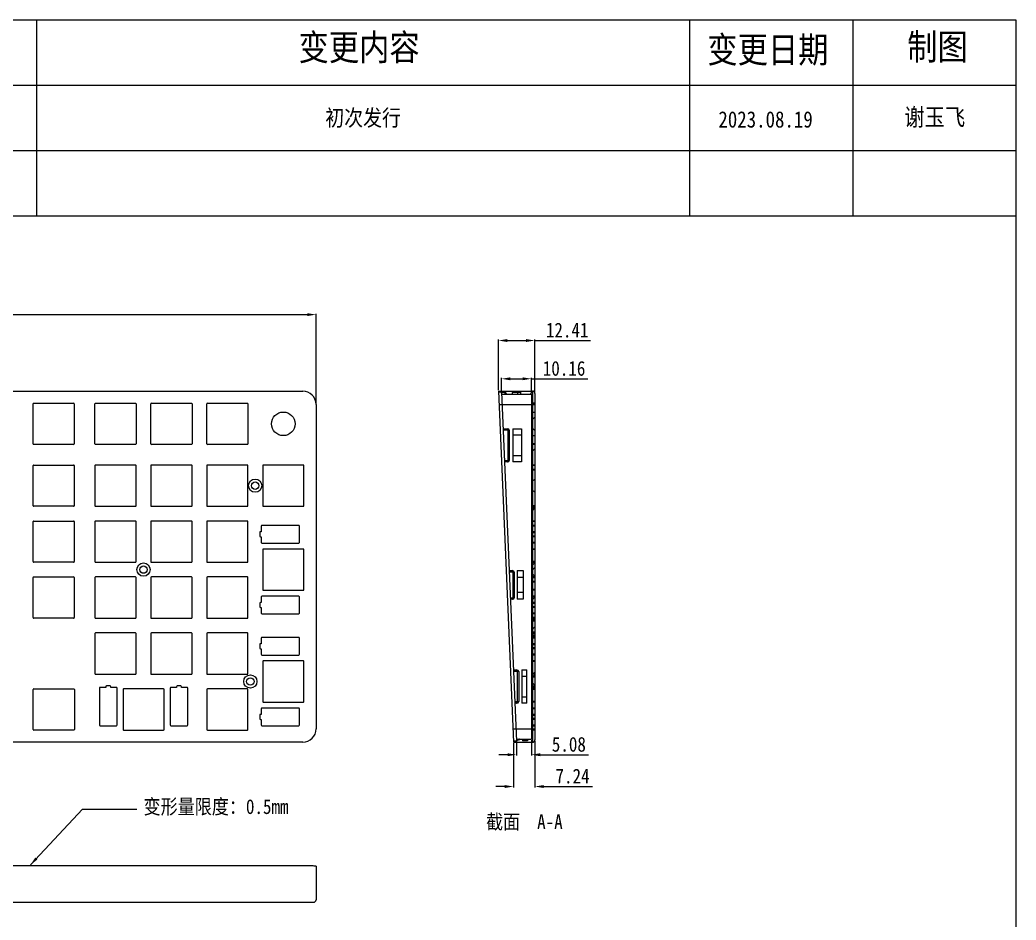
# Model space of a CAD drawing. Header units: millimetres. Extents: x 217 to 1040, y -1841 to -1207.
# Drawn here: x 701.9 to 1040.2, y -1542.7 to -1237 of the extents above; entities that cross this region are included whole.
import ezdxf

# ---------------------------------------------------------------- set-up
doc = ezdxf.new("R2010")
doc.units = ezdxf.units.MM
doc.header["$PDMODE"] = 3
doc.header["$PDSIZE"] = 8
doc.layers.get('0').update_dxf_attribs({"linetype": 'CONTINUOUS'})
doc.layers.get('Defpoints').update_dxf_attribs({"linetype": 'CONTINUOUS'})
for name, color, linetype in [('产品图形', 7, 'CONTINUOUS'), ('图框', 7, 'CONTINUOUS'), ('标注尺寸', 2, 'CONTINUOUS')]:
    doc.layers.add(name, color=color, linetype=linetype)
doc.styles.get("Standard").update_dxf_attribs({"font": '', "width": 0.85, "height": 5})
doc.styles.get('Standard').set_extended_font_data('SimSun')
doc.dimstyles.get("Standard").update_dxf_attribs({"dimtxt": 5, "dimasz": 3, "dimexe": 0.3, "dimexo": 0.3, "dimgap": 1, "dimtad": 1, "dimzin": 1, "dimdsep": 46, "dimtxsty": 'Standard', "dimcen": 0.09, "dimclrd": 3, "dimclre": 3, "dimclrt": 3, "dimadec": 0, "dimazin": 2, "dimtp": 0.01, "dimtm": 0.01, "dimtfac": 1, "dimtofl": 0, "dimtmove": 0, "dimatfit": 3, "dimfxl": 0, "dimtolj": 1, "dimarcsym": 0})

# ---------------------------------------------------------------- blocks, each defined once
blk = doc.blocks.new('*D52')
at = {"layer": 'Defpoints', "color": 0}
for p in [(802.46, -1337.09), (415.25, -1367.57), (802.46, -1367.57)]:
    blk.add_point(p, dxfattribs=at)
at = {"layer": '标注尺寸', "color": 3, "lineweight": -2}
for p, q in [((415.25, -1367.27), (415.25, -1336.79)), ((418.25, -1337.09), (799.46, -1337.09)), ((802.46, -1367.27), (802.46, -1336.79))]:
    blk.add_line(p, q, dxfattribs=at)
at = {"layer": '标注尺寸', "color": 3}
for points in [[(418.25, -1336.59), (418.25, -1337.59), (415.25, -1337.09)], [(799.46, -1336.59), (799.46, -1337.59), (802.46, -1337.09)]]:
    blk.add_solid(points, dxfattribs=at)
at = {"layer": '标注尺寸', "color": 3, "insert": (609.46, -1332.08), "char_height": 5, "attachment_point": 5}
blk.add_mtext('\\A1;387.21{\\H0.7x;\\S+0.05^ -0.1;}', dxfattribs=at)
blk = doc.blocks.new('*D53')
at = {"layer": 'Defpoints', "color": 0}
for p in [(875.6, -1358.88), (865.44, -1364.07), (875.6, -1364.07)]:
    blk.add_point(p, dxfattribs=at)
at = {"layer": '标注尺寸', "color": 3, "lineweight": -2}
for p, q in [((865.44, -1363.77), (865.44, -1358.58)), ((868.44, -1358.88), (872.6, -1358.88)), ((875.6, -1363.77), (875.6, -1358.58)), ((875.6, -1358.88), (894.8, -1358.88))]:
    blk.add_line(p, q, dxfattribs=at)
at = {"layer": '标注尺寸', "color": 3}
for points in [[(868.44, -1358.38), (868.44, -1359.38), (865.44, -1358.88)], [(872.6, -1358.38), (872.6, -1359.38), (875.6, -1358.88)]]:
    blk.add_solid(points, dxfattribs=at)
at = {"layer": '标注尺寸', "color": 3, "insert": (886.7, -1355.38), "char_height": 5, "attachment_point": 5}
blk.add_mtext('\\A1;10.16', dxfattribs=at)
blk = doc.blocks.new('*D54')
at = {"layer": 'Defpoints', "color": 0}
for p in [(864.4, -1345.89), (864.4, -1363.07), (876.8, -1363.87)]:
    blk.add_point(p, dxfattribs=at)
at = {"layer": '标注尺寸', "color": 3, "lineweight": -2}
for p, q in [((864.4, -1362.77), (864.4, -1345.59)), ((867.4, -1345.89), (873.8, -1345.89)), ((876.8, -1363.57), (876.8, -1345.59)), ((876.8, -1345.89), (895.69, -1345.89))]:
    blk.add_line(p, q, dxfattribs=at)
at = {"layer": '标注尺寸', "color": 3}
for points in [[(867.4, -1345.39), (867.4, -1346.39), (864.4, -1345.89)], [(873.8, -1345.39), (873.8, -1346.39), (876.8, -1345.89)]]:
    blk.add_solid(points, dxfattribs=at)
at = {"layer": '标注尺寸', "color": 3, "insert": (887.75, -1342.39), "char_height": 5, "attachment_point": 5}
blk.add_mtext('\\A1;12.41', dxfattribs=at)
blk = doc.blocks.new('*D55')
at = {"layer": 'Defpoints', "color": 0}
for p in [(870.52, -1481.27), (875.6, -1481.27), (875.6, -1486.52)]:
    blk.add_point(p, dxfattribs=at)
at = {"layer": '标注尺寸', "color": 3, "lineweight": -2}
for p, q in [((870.52, -1481.57), (870.52, -1486.82)), ((875.6, -1481.57), (875.6, -1486.82)), ((867.52, -1486.52), (864.52, -1486.52)), ((878.6, -1486.52), (895.05, -1486.52))]:
    blk.add_line(p, q, dxfattribs=at)
at = {"layer": '标注尺寸', "color": 3}
for points in [[(867.52, -1486.02), (867.52, -1487.02), (870.52, -1486.52)], [(878.6, -1486.02), (878.6, -1487.02), (875.6, -1486.52)]]:
    blk.add_solid(points, dxfattribs=at)
at = {"layer": '标注尺寸', "color": 3, "insert": (888.32, -1483.02), "char_height": 5, "attachment_point": 5}
blk.add_mtext('\\A1;5.08', dxfattribs=at)
blk = doc.blocks.new('*D56')
at = {"layer": 'Defpoints', "color": 0}
for p in [(876.8, -1481.47), (869.56, -1482.27), (876.8, -1497.32)]:
    blk.add_point(p, dxfattribs=at)
at = {"layer": '标注尺寸', "color": 3, "lineweight": -2}
for p, q in [((869.56, -1482.57), (869.56, -1497.62)), ((876.8, -1481.77), (876.8, -1497.62)), ((866.56, -1497.32), (863.56, -1497.32)), ((879.8, -1497.32), (896.37, -1497.32))]:
    blk.add_line(p, q, dxfattribs=at)
at = {"layer": '标注尺寸', "color": 3}
for points in [[(866.56, -1496.82), (866.56, -1497.82), (869.56, -1497.32)], [(879.8, -1496.82), (879.8, -1497.82), (876.8, -1497.32)]]:
    blk.add_solid(points, dxfattribs=at)
at = {"layer": '标注尺寸', "color": 3, "insert": (889.58, -1493.82), "char_height": 5, "attachment_point": 5}
blk.add_mtext('\\A1;7.24', dxfattribs=at)

msp = doc.modelspace()

# ---------------------------------------------------------------- hatches: boundary and pattern name
at = {"linetype": 'Continuous'}
h = msp.add_hatch(dxfattribs=at)
h.set_pattern_fill('XSEC0001', color=2, scale=7.132961, angle=45, style=0, pattern_type=0)
h.set_pattern_definition([(45, (121.258, -1875.893), (-5.043765, 5.043765), [])])
edge = h.paths.add_edge_path()
edge.add_line((876.803, -1481.473), (876.803, -1478.173))
edge.add_arc((876.003, -1481.473), 0.8, 270, 360)
edge.add_line((869.562, -1482.273), (876.003, -1482.273))
edge.add_line((869.545, -1481.873), (869.562, -1482.273))
edge.add_line((870.546, -1481.873), (869.545, -1481.873))
edge.add_line((870.52, -1481.273), (870.546, -1481.873))
edge.add_line((870.52, -1481.273), (875.603, -1481.273))
edge.add_line((875.603, -1481.273), (875.603, -1478.173))
edge.add_line((875.603, -1478.173), (876.803, -1478.173))
edge = h.paths.add_edge_path()
edge.add_line((876.803, -1464.173), (876.803, -1459.173))
edge.add_line((875.603, -1464.173), (876.803, -1464.173))
edge.add_line((875.603, -1464.173), (875.603, -1459.173))
edge.add_line((875.603, -1459.173), (876.803, -1459.173))
edge = h.paths.add_edge_path()
edge.add_line((876.803, -1445.173), (876.803, -1421.121))
edge.add_line((875.603, -1445.173), (876.803, -1445.173))
edge.add_line((875.603, -1445.173), (875.603, -1421.121))
edge.add_line((875.603, -1421.121), (876.803, -1421.121))
edge = h.paths.add_edge_path()
edge.add_line((876.803, -1407.226), (876.803, -1402.173))
edge.add_line((875.603, -1407.226), (876.803, -1407.226))
edge.add_line((875.603, -1407.226), (875.603, -1402.173))
edge.add_line((875.603, -1402.173), (876.803, -1402.173))
edge = h.paths.add_edge_path()
edge.add_line((876.803, -1388.173), (876.803, -1381.173))
edge.add_line((875.603, -1388.173), (876.803, -1388.173))
edge.add_line((875.603, -1388.173), (875.603, -1381.173))
edge.add_line((875.603, -1381.173), (876.803, -1381.173))
edge = h.paths.add_edge_path()
edge.add_line((876.803, -1367.173), (876.803, -1363.873))
edge.add_line((875.603, -1367.173), (876.803, -1367.173))
edge.add_line((875.603, -1367.173), (875.603, -1364.073))
edge.add_line((865.441, -1364.073), (875.603, -1364.073))
edge.add_line((865.415, -1363.473), (865.441, -1364.073))
edge.add_line((865.415, -1363.473), (864.414, -1363.473))
edge.add_line((864.396, -1363.073), (864.414, -1363.473))
edge.add_line((864.396, -1363.073), (876.003, -1363.073))
edge.add_arc((876.003, -1363.873), 0.8, 0, 90)

# ---------------------------------------------------------------- linework, layer by layer
at = {"color": 7, "linetype": 'Continuous'}
for p, q in [((419.753, -1363.073), (797.964, -1363.073)), ((864.396, -1363.073), (869.562, -1482.273)), ((864.396, -1363.073), (876.003, -1363.073)), ((871.023, -1364.073), (871.023, -1363.073)), ((872.023, -1364.073), (872.023, -1363.073)), ((876.003, -1363.073), (876.003, -1482.273)), ((865.415, -1363.473), (864.414, -1363.473)), ((865.415, -1363.473), (870.546, -1481.873)), ((866.794, -1363.573), (865.419, -1363.573)), ((865.441, -1364.073), (875.603, -1364.073)), ((866.587, -1364.073), (866.794, -1363.573)), ((867.294, -1364.073), (866.794, -1363.573)), ((869.018, -1363.573), (869.018, -1364.073)), ((871.927, -1363.573), (869.018, -1363.573)), ((871.927, -1363.573), (871.927, -1364.073)), ((875.603, -1364.073), (875.603, -1481.273)), ((876.803, -1363.873), (876.803, -1481.473)), ((706.358, -1380.973), (706.358, -1367.373)), ((706.558, -1367.173), (720.158, -1367.173)), ((720.358, -1367.373), (720.358, -1380.973)), ((727.358, -1380.973), (727.358, -1367.373)), ((727.558, -1367.173), (741.158, -1367.173)), ((741.358, -1367.373), (741.358, -1380.973)), ((746.358, -1380.973), (746.358, -1367.373)), ((746.558, -1367.173), (760.158, -1367.173)), ((760.358, -1367.373), (760.358, -1380.973)), ((765.358, -1380.973), (765.358, -1367.373)), ((765.558, -1367.173), (779.158, -1367.173)), ((779.358, -1367.373), (779.358, -1380.973)), ((802.464, -1367.574), (802.464, -1477.773)), ((864.591, -1367.573), (876.803, -1367.573)), ((876.803, -1367.173), (875.603, -1367.173)), ((876.803, -1367.373), (875.603, -1367.373)), ((875.603, -1370.173), (876.803, -1370.173)), ((875.603, -1372.96), (875.803, -1372.96)), ((875.803, -1372.96), (876.803, -1371.96)), ((875.803, -1375.46), (875.803, -1372.96)), ((865.951, -1375.845), (867.387, -1375.845)), ((868.094, -1376.345), (865.972, -1376.345)), ((867.594, -1376.345), (867.594, -1386.601)), ((868.094, -1376.345), (868.094, -1386.601)), ((869.289, -1375.845), (869.289, -1387.101)), ((869.289, -1375.845), (872.198, -1375.845)), ((872.198, -1375.845), (872.198, -1387.101)), ((875.603, -1375.46), (875.803, -1375.46)), ((875.803, -1375.46), (876.803, -1376.46)), ((872.198, -1378.025), (869.289, -1378.025)), ((875.603, -1378.173), (876.803, -1378.173)), ((720.158, -1381.173), (706.558, -1381.173)), ((741.158, -1381.173), (727.558, -1381.173)), ((760.158, -1381.173), (746.558, -1381.173)), ((779.158, -1381.173), (765.558, -1381.173)), ((876.803, -1380.973), (875.603, -1380.973)), ((876.803, -1381.173), (875.603, -1381.173)), ((866.417, -1386.601), (868.094, -1386.601)), ((869.289, -1384.922), (872.198, -1384.922)), ((706.358, -1401.973), (706.358, -1388.373)), ((706.558, -1388.173), (720.158, -1388.173)), ((720.358, -1388.373), (720.358, -1401.973)), ((727.358, -1388.373), (727.358, -1401.973)), ((741.158, -1388.173), (727.558, -1388.173)), ((741.358, -1401.973), (741.358, -1388.373)), ((746.358, -1388.373), (746.358, -1401.973)), ((760.158, -1388.173), (746.558, -1388.173)), ((760.358, -1401.973), (760.358, -1388.373)), ((765.358, -1388.373), (765.358, -1401.973)), ((779.158, -1388.173), (765.558, -1388.173)), ((779.358, -1401.973), (779.358, -1388.373)), ((784.358, -1388.373), (784.358, -1401.973)), ((798.158, -1388.173), (784.558, -1388.173)), ((798.358, -1401.973), (798.358, -1388.373)), ((867.387, -1387.101), (866.439, -1387.101)), ((872.198, -1387.101), (869.289, -1387.101)), ((876.803, -1388.173), (875.603, -1388.173)), ((876.803, -1388.373), (875.603, -1388.373)), ((876.803, -1389.673), (875.603, -1389.673)), ((876.803, -1389.923), (875.603, -1389.923)), ((875.803, -1393.923), (876.803, -1392.923)), ((875.603, -1393.923), (875.803, -1393.923)), ((875.603, -1396.423), (875.803, -1396.423)), ((875.803, -1396.423), (875.803, -1393.923)), ((875.803, -1396.423), (876.803, -1397.423)), ((720.158, -1402.173), (706.558, -1402.173)), ((727.558, -1402.173), (741.158, -1402.173)), ((746.558, -1402.173), (760.158, -1402.173)), ((765.558, -1402.173), (779.158, -1402.173)), ((784.558, -1402.173), (798.158, -1402.173)), ((876.803, -1401.973), (875.603, -1401.973)), ((876.803, -1402.173), (875.603, -1402.173)), ((876.803, -1402.423), (875.603, -1402.423)), ((876.803, -1402.673), (875.603, -1402.673)), ((876.803, -1402.923), (875.603, -1402.923)), ((876.803, -1403.173), (875.603, -1403.173)), ((706.558, -1407.173), (720.158, -1407.173)), ((741.158, -1407.173), (727.558, -1407.173)), ((760.158, -1407.173), (746.558, -1407.173)), ((779.158, -1407.173), (765.558, -1407.173)), ((876.803, -1407.173), (875.603, -1407.173)), ((875.603, -1407.226), (876.803, -1407.226)), ((706.358, -1420.973), (706.358, -1407.373)), ((720.358, -1407.373), (720.358, -1420.973)), ((727.358, -1407.373), (727.358, -1420.973)), ((741.358, -1420.973), (741.358, -1407.373)), ((746.358, -1407.373), (746.358, -1420.973)), ((760.358, -1420.973), (760.358, -1407.373)), ((765.358, -1407.373), (765.358, -1420.973)), ((779.358, -1420.973), (779.358, -1407.373)), ((783.858, -1408.923), (783.858, -1410.823)), ((796.608, -1408.673), (784.108, -1408.673)), ((796.858, -1414.423), (796.858, -1408.923)), ((876.803, -1407.373), (875.603, -1407.373)), ((876.803, -1408.673), (875.603, -1408.673)), ((876.803, -1408.923), (875.603, -1408.923)), ((783.358, -1411.073), (783.358, -1412.273)), ((783.858, -1410.823), (783.608, -1410.823)), ((783.608, -1412.523), (783.858, -1412.523)), ((783.858, -1412.523), (783.858, -1414.423)), ((876.803, -1410.823), (875.603, -1410.823)), ((875.603, -1411.073), (876.803, -1411.073)), ((876.803, -1412.273), (875.603, -1412.273)), ((876.803, -1412.523), (875.603, -1412.523)), ((784.108, -1414.673), (796.608, -1414.673)), ((784.358, -1416.873), (784.358, -1430.473)), ((798.158, -1416.673), (784.558, -1416.673)), ((798.358, -1430.473), (798.358, -1416.873)), ((876.803, -1414.423), (875.603, -1414.423)), ((876.803, -1414.673), (875.603, -1414.673)), ((876.803, -1416.673), (875.603, -1416.673)), ((876.803, -1416.873), (875.603, -1416.873)), ((720.158, -1421.173), (706.558, -1421.173)), ((727.558, -1421.173), (741.158, -1421.173)), ((746.558, -1421.173), (760.158, -1421.173)), ((765.558, -1421.173), (779.158, -1421.173)), ((868.038, -1423.997), (869.095, -1423.997)), ((870.802, -1423.997), (870.802, -1433.749)), ((870.802, -1423.997), (872.802, -1423.997)), ((872.802, -1423.997), (872.802, -1433.749)), ((876.803, -1420.973), (875.603, -1420.973)), ((875.603, -1421.121), (876.803, -1421.121)), ((876.803, -1421.173), (875.603, -1421.173)), ((875.603, -1422.423), (875.803, -1422.423)), ((875.803, -1422.423), (876.803, -1421.423)), ((875.803, -1424.923), (875.803, -1422.423)), ((706.358, -1439.973), (706.358, -1426.373)), ((706.558, -1426.173), (720.158, -1426.173)), ((720.358, -1426.373), (720.358, -1439.973)), ((727.358, -1426.373), (727.358, -1439.973)), ((741.158, -1426.173), (727.558, -1426.173)), ((741.358, -1439.973), (741.358, -1426.373)), ((746.358, -1426.373), (746.358, -1439.973)), ((760.158, -1426.173), (746.558, -1426.173)), ((760.358, -1439.973), (760.358, -1426.373)), ((765.358, -1426.373), (765.358, -1439.973)), ((779.158, -1426.173), (765.558, -1426.173)), ((779.358, -1439.973), (779.358, -1426.373)), ((869.802, -1424.497), (868.059, -1424.497)), ((869.302, -1424.497), (869.302, -1433.249)), ((869.802, -1424.497), (869.802, -1433.249)), ((872.802, -1426.373), (870.802, -1426.373)), ((875.603, -1424.923), (875.803, -1424.923)), ((876.803, -1426.173), (875.603, -1426.173)), ((876.803, -1426.373), (875.603, -1426.373)), ((876.803, -1426.423), (875.603, -1426.423)), ((875.803, -1424.923), (876.803, -1425.923)), ((784.558, -1430.673), (798.158, -1430.673)), ((876.803, -1427.673), (875.603, -1427.673)), ((876.803, -1427.923), (875.603, -1427.923)), ((876.803, -1430.473), (875.603, -1430.473)), ((876.803, -1430.673), (875.603, -1430.673)), ((783.858, -1432.923), (783.858, -1434.823)), ((796.608, -1432.673), (784.108, -1432.673)), ((796.858, -1438.423), (796.858, -1432.923)), ((868.439, -1433.249), (869.802, -1433.249)), ((869.095, -1433.749), (868.46, -1433.749)), ((870.802, -1431.373), (872.802, -1431.373)), ((872.802, -1433.749), (870.802, -1433.749)), ((876.803, -1432.673), (875.603, -1432.673)), ((876.803, -1432.923), (875.603, -1432.923)), ((783.358, -1435.073), (783.358, -1436.273)), ((783.858, -1434.823), (783.608, -1434.823)), ((783.608, -1436.523), (783.858, -1436.523)), ((783.858, -1436.523), (783.858, -1438.423)), ((876.803, -1434.823), (875.603, -1434.823)), ((875.603, -1435.073), (876.803, -1435.073)), ((876.803, -1436.273), (875.603, -1436.273)), ((876.803, -1436.523), (875.603, -1436.523)), ((720.158, -1440.173), (706.558, -1440.173)), ((727.558, -1440.173), (741.158, -1440.173)), ((746.558, -1440.173), (760.158, -1440.173)), ((765.558, -1440.173), (779.158, -1440.173)), ((784.108, -1438.673), (796.608, -1438.673)), ((876.803, -1438.423), (875.603, -1438.423)), ((876.803, -1438.673), (875.603, -1438.673)), ((876.803, -1439.923), (875.603, -1439.923)), ((876.803, -1439.973), (875.603, -1439.973)), ((876.803, -1440.173), (875.603, -1440.173)), ((876.803, -1440.423), (875.603, -1440.423)), ((876.803, -1440.673), (875.603, -1440.673)), ((876.803, -1440.923), (875.603, -1440.923)), ((876.803, -1441.173), (875.603, -1441.173)), ((727.358, -1445.373), (727.358, -1458.973)), ((741.158, -1445.173), (727.558, -1445.173)), ((741.358, -1458.973), (741.358, -1445.373)), ((746.358, -1445.373), (746.358, -1458.973)), ((760.158, -1445.173), (746.558, -1445.173)), ((760.358, -1458.973), (760.358, -1445.373)), ((765.358, -1445.373), (765.358, -1458.973)), ((779.158, -1445.173), (765.558, -1445.173)), ((779.358, -1458.973), (779.358, -1445.373)), ((783.858, -1446.923), (783.858, -1448.823)), ((796.608, -1446.673), (784.108, -1446.673)), ((796.858, -1452.423), (796.858, -1446.923)), ((876.803, -1444.923), (875.603, -1444.923)), ((876.803, -1445.123), (875.603, -1445.123)), ((876.803, -1445.173), (875.603, -1445.173)), ((876.803, -1445.373), (875.603, -1445.373)), ((876.803, -1445.973), (875.603, -1445.973)), ((876.803, -1446.173), (875.603, -1446.173)), ((876.803, -1446.373), (875.603, -1446.373)), ((876.803, -1446.673), (875.603, -1446.673)), ((876.803, -1446.923), (875.603, -1446.923)), ((783.358, -1449.073), (783.358, -1450.273)), ((783.858, -1448.823), (783.608, -1448.823)), ((783.608, -1450.523), (783.858, -1450.523)), ((783.858, -1450.523), (783.858, -1452.423)), ((876.803, -1448.823), (875.603, -1448.823)), ((875.603, -1449.073), (876.803, -1449.073)), ((876.803, -1450.273), (875.603, -1450.273)), ((876.803, -1450.523), (875.603, -1450.523)), ((784.108, -1452.673), (796.608, -1452.673)), ((876.803, -1452.423), (875.603, -1452.423)), ((876.803, -1452.673), (875.603, -1452.673)), ((784.358, -1454.873), (784.358, -1468.473)), ((798.158, -1454.673), (784.558, -1454.673)), ((798.358, -1468.473), (798.358, -1454.873)), ((869.5, -1457.745), (870.596, -1457.745)), ((872.303, -1457.745), (874.003, -1457.745)), ((872.303, -1457.745), (872.303, -1469.001)), ((874.003, -1469.001), (874.003, -1457.745)), ((876.803, -1454.673), (875.603, -1454.673)), ((876.803, -1454.873), (875.603, -1454.873)), ((727.558, -1459.173), (741.158, -1459.173)), ((746.558, -1459.173), (760.158, -1459.173)), ((765.558, -1459.173), (779.158, -1459.173)), ((871.303, -1458.245), (869.522, -1458.245)), ((870.803, -1458.245), (870.803, -1468.501)), ((871.303, -1458.245), (871.303, -1468.501)), ((874.003, -1459.925), (872.303, -1459.925)), ((876.803, -1458.973), (875.603, -1458.973)), ((876.803, -1459.173), (875.603, -1459.173)), ((875.603, -1459.443), (875.803, -1459.443)), ((876.803, -1459.973), (875.603, -1459.973)), ((876.803, -1460.173), (875.603, -1460.173)), ((875.603, -1460.423), (875.803, -1460.423)), ((875.803, -1459.443), (876.803, -1458.443)), ((875.803, -1460.423), (876.803, -1459.423)), ((875.803, -1462.923), (875.803, -1459.443)), ((706.408, -1477.973), (706.408, -1464.373)), ((706.608, -1464.173), (720.208, -1464.173)), ((720.408, -1464.373), (720.408, -1477.973)), ((728.919, -1463.923), (728.919, -1476.423)), ((731.069, -1463.673), (729.169, -1463.673)), ((731.069, -1463.423), (731.069, -1463.673)), ((732.519, -1463.173), (731.319, -1463.173)), ((732.769, -1463.673), (732.769, -1463.423)), ((734.669, -1463.673), (732.769, -1463.673)), ((734.919, -1476.423), (734.919, -1463.923)), ((736.919, -1464.373), (736.919, -1477.973)), ((750.719, -1464.173), (737.119, -1464.173)), ((750.919, -1477.973), (750.919, -1464.373)), ((752.919, -1463.923), (752.919, -1476.423)), ((755.069, -1463.673), (753.169, -1463.673)), ((755.069, -1463.423), (755.069, -1463.673)), ((756.519, -1463.173), (755.319, -1463.173)), ((756.769, -1463.673), (756.769, -1463.423)), ((758.669, -1463.673), (756.769, -1463.673)), ((758.919, -1476.423), (758.919, -1463.923)), ((765.358, -1464.373), (765.358, -1477.973)), ((779.158, -1464.173), (765.558, -1464.173)), ((779.358, -1477.973), (779.358, -1464.373)), ((875.603, -1461.943), (875.803, -1461.943)), ((875.603, -1462.923), (875.803, -1462.923)), ((875.603, -1463.173), (876.803, -1463.173)), ((875.603, -1463.423), (876.803, -1463.423)), ((875.603, -1463.673), (876.803, -1463.673)), ((875.603, -1463.923), (876.803, -1463.923)), ((876.803, -1464.173), (875.603, -1464.173)), ((876.803, -1464.373), (875.603, -1464.373)), ((875.803, -1461.943), (876.803, -1462.943)), ((875.803, -1462.923), (876.803, -1463.923)), ((872.303, -1466.822), (874.003, -1466.822)), ((783.858, -1470.923), (783.858, -1472.823)), ((796.608, -1470.673), (784.108, -1470.673)), ((784.558, -1468.673), (798.158, -1468.673)), ((796.858, -1476.423), (796.858, -1470.923)), ((869.966, -1468.501), (871.303, -1468.501)), ((870.596, -1469.001), (869.988, -1469.001)), ((874.003, -1469.001), (872.303, -1469.001)), ((876.803, -1468.473), (875.603, -1468.473)), ((876.803, -1468.673), (875.603, -1468.673)), ((876.803, -1470.673), (875.603, -1470.673)), ((876.803, -1470.923), (875.603, -1470.923)), ((783.358, -1473.073), (783.358, -1474.273)), ((783.858, -1472.823), (783.608, -1472.823)), ((783.608, -1474.523), (783.858, -1474.523)), ((783.858, -1474.523), (783.858, -1476.423)), ((876.803, -1472.823), (875.603, -1472.823)), ((875.603, -1473.073), (876.803, -1473.073)), ((876.803, -1474.273), (875.603, -1474.273)), ((876.803, -1474.523), (875.603, -1474.523)), ((720.208, -1478.173), (706.608, -1478.173)), ((729.169, -1476.673), (734.669, -1476.673)), ((737.119, -1478.173), (750.719, -1478.173)), ((753.169, -1476.673), (758.669, -1476.673)), ((765.558, -1478.173), (779.158, -1478.173)), ((784.108, -1476.673), (796.608, -1476.673)), ((869.367, -1477.773), (876.803, -1477.773)), ((875.603, -1476.423), (876.803, -1476.423)), ((875.603, -1476.673), (876.803, -1476.673)), ((876.803, -1477.973), (875.603, -1477.973)), ((876.803, -1478.173), (875.603, -1478.173)), ((870.52, -1481.273), (875.603, -1481.273)), ((870.538, -1481.702), (871.966, -1481.272)), ((871.961, -1481.273), (871.964, -1481.273)), ((872.603, -1481.273), (872.603, -1481.773)), ((874.303, -1481.273), (874.303, -1481.773)), ((797.964, -1482.273), (419.753, -1482.273)), ((870.546, -1481.873), (869.545, -1481.873)), ((869.562, -1482.273), (876.003, -1482.273)), ((874.303, -1481.773), (872.603, -1481.773)), ((797.965, -1524.214), (419.752, -1524.214)), ((802.464, -1524.409), (802.464, -1535.821)), ((416.053, -1536.621), (801.664, -1536.621))]:
    msp.add_line(p, q, dxfattribs=at)
msp.add_lwpolyline([(871.509, -1481.273), (871.5, -1481.273), (871.489, -1481.273), (871.477, -1481.273), (871.466, -1481.273), (871.455, -1481.272), (871.442, -1481.272), (871.43, -1481.272), (871.417, -1481.271), (871.403, -1481.27)], dxfattribs=at)
for centre, radius in [((791.358, -1374.173), 4), ((781.813, -1395.173), 2.25), ((781.813, -1395.173), 1.25), ((743.858, -1423.673), 2.25), ((743.858, -1423.673), 1.25), ((780.158, -1461.673), 2.25), ((780.158, -1461.673), 1.25)]:
    msp.add_circle(centre, radius, dxfattribs=at)
for centre, radius, start, end in [((797.964, -1367.573), 4.5, 0, 89.99818), ((876.003, -1363.873), 0.8, 0, 90), ((706.558, -1367.373), 0.2, 90, 180), ((720.158, -1367.373), 0.2, 0, 90), ((727.558, -1367.373), 0.2, 90, 180), ((741.158, -1367.373), 0.2, 0, 90), ((746.558, -1367.373), 0.2, 90, 180), ((760.158, -1367.373), 0.2, 0, 90), ((765.558, -1367.373), 0.2, 90, 180), ((779.158, -1367.373), 0.2, 0, 90), ((706.558, -1380.973), 0.2, 180, 270), ((720.158, -1380.973), 0.2, 270, 0), ((727.558, -1380.973), 0.2, 180, 270), ((741.158, -1380.973), 0.2, 270, 0), ((746.558, -1380.973), 0.2, 180, 270), ((760.158, -1380.973), 0.2, 270, 0), ((765.558, -1380.973), 0.2, 180, 270), ((779.158, -1380.973), 0.2, 270, 0), ((706.558, -1388.373), 0.2, 90, 180), ((720.158, -1388.373), 0.2, 0, 90), ((727.558, -1388.373), 0.2, 90, 180), ((741.158, -1388.373), 0.2, 0, 90), ((746.558, -1388.373), 0.2, 90, 180), ((760.158, -1388.373), 0.2, 0, 90), ((765.558, -1388.373), 0.2, 90, 180), ((779.158, -1388.373), 0.2, 0, 90), ((784.558, -1388.373), 0.2, 90, 180), ((798.158, -1388.373), 0.2, 0, 90), ((706.558, -1401.973), 0.2, 180, 270), ((720.158, -1401.973), 0.2, 270, 0), ((727.558, -1401.973), 0.2, 180, 270), ((741.158, -1401.973), 0.2, 270, 0), ((746.558, -1401.973), 0.2, 180, 270), ((760.158, -1401.973), 0.2, 270, 0), ((765.558, -1401.973), 0.2, 180, 270), ((779.158, -1401.973), 0.2, 270, 0), ((784.558, -1401.973), 0.2, 180, 270), ((798.158, -1401.973), 0.2, 270, 0), ((706.558, -1407.373), 0.2, 90, 180), ((720.158, -1407.373), 0.2, 0, 90), ((727.558, -1407.373), 0.2, 90, 180), ((741.158, -1407.373), 0.2, 0, 90), ((746.558, -1407.373), 0.2, 90, 180), ((760.158, -1407.373), 0.2, 0, 90), ((765.558, -1407.373), 0.2, 90, 180), ((779.158, -1407.373), 0.2, 0, 90), ((784.108, -1408.923), 0.25, 90, 180), ((796.608, -1408.923), 0.25, 0, 90), ((783.608, -1411.073), 0.25, 90, 180), ((783.608, -1412.273), 0.25, 180, 270), ((784.108, -1414.423), 0.25, 180, 270), ((784.558, -1416.873), 0.2, 90, 180), ((796.608, -1414.423), 0.25, 270, 0), ((798.158, -1416.873), 0.2, 0, 90), ((706.558, -1420.973), 0.2, 180, 270), ((720.158, -1420.973), 0.2, 270, 0), ((727.558, -1420.973), 0.2, 180, 270), ((741.158, -1420.973), 0.2, 270, 0), ((746.558, -1420.973), 0.2, 180, 270), ((760.158, -1420.973), 0.2, 270, 0), ((765.558, -1420.973), 0.2, 180, 270), ((779.158, -1420.973), 0.2, 270, 0), ((706.558, -1426.373), 0.2, 90, 180), ((720.158, -1426.373), 0.2, 0, 90), ((727.558, -1426.373), 0.2, 90, 180), ((741.158, -1426.373), 0.2, 0, 90), ((746.558, -1426.373), 0.2, 90, 180), ((760.158, -1426.373), 0.2, 0, 90), ((765.558, -1426.373), 0.2, 90, 180), ((779.158, -1426.373), 0.2, 0, 90), ((784.558, -1430.473), 0.2, 180, 270), ((798.158, -1430.473), 0.2, 270, 0), ((784.108, -1432.923), 0.25, 90, 180), ((796.608, -1432.923), 0.25, 0, 90), ((783.608, -1435.073), 0.25, 90, 180), ((783.608, -1436.273), 0.25, 180, 270), ((706.558, -1439.973), 0.2, 180, 270), ((720.158, -1439.973), 0.2, 270, 0), ((727.558, -1439.973), 0.2, 180, 270), ((741.158, -1439.973), 0.2, 270, 0), ((746.558, -1439.973), 0.2, 180, 270), ((760.158, -1439.973), 0.2, 270, 0), ((765.558, -1439.973), 0.2, 180, 270), ((779.158, -1439.973), 0.2, 270, 0), ((784.108, -1438.423), 0.25, 180, 270), ((796.608, -1438.423), 0.25, 270, 0), ((727.558, -1445.373), 0.2, 90, 180), ((741.158, -1445.373), 0.2, 0, 90), ((746.558, -1445.373), 0.2, 90, 180), ((760.158, -1445.373), 0.2, 0, 90), ((765.558, -1445.373), 0.2, 90, 180), ((779.158, -1445.373), 0.2, 0, 90), ((784.108, -1446.923), 0.25, 90, 180), ((796.608, -1446.923), 0.25, 0, 90), ((783.608, -1449.073), 0.25, 90, 180), ((783.608, -1450.273), 0.25, 180, 270), ((784.108, -1452.423), 0.25, 180, 270), ((796.608, -1452.423), 0.25, 270, 0), ((784.558, -1454.873), 0.2, 90, 180), ((798.158, -1454.873), 0.2, 0, 90), ((727.558, -1458.973), 0.2, 180, 270), ((741.158, -1458.973), 0.2, 270, 0), ((746.558, -1458.973), 0.2, 180, 270), ((760.158, -1458.973), 0.2, 270, 0), ((765.558, -1458.973), 0.2, 180, 270), ((779.158, -1458.973), 0.2, 270, 0), ((706.608, -1464.373), 0.2, 90, 180), ((720.208, -1464.373), 0.2, 0, 90), ((729.169, -1463.923), 0.25, 90, 180), ((731.319, -1463.423), 0.25, 90, 180), ((732.519, -1463.423), 0.25, 0, 90), ((734.669, -1463.923), 0.25, 0, 90), ((737.119, -1464.373), 0.2, 90, 180), ((750.719, -1464.373), 0.2, 0, 90), ((753.169, -1463.923), 0.25, 90, 180), ((755.319, -1463.423), 0.25, 90, 180), ((756.519, -1463.423), 0.25, 0, 90), ((758.669, -1463.923), 0.25, 0, 90), ((765.558, -1464.373), 0.2, 90, 180), ((779.158, -1464.373), 0.2, 0, 90), ((784.108, -1470.923), 0.25, 90, 180), ((784.558, -1468.473), 0.2, 180, 270), ((796.608, -1470.923), 0.25, 0, 90), ((798.158, -1468.473), 0.2, 270, 0), ((783.608, -1473.073), 0.25, 90, 180), ((783.608, -1474.273), 0.25, 180, 270), ((706.608, -1477.973), 0.2, 180, 270), ((720.208, -1477.973), 0.2, 270, 0), ((729.169, -1476.423), 0.25, 180, 270), ((734.669, -1476.423), 0.25, 270, 0), ((737.119, -1477.973), 0.2, 180, 270), ((750.719, -1477.973), 0.2, 270, 0), ((753.169, -1476.423), 0.25, 180, 270), ((758.669, -1476.423), 0.25, 270, 0), ((765.558, -1477.973), 0.2, 180, 270), ((779.158, -1477.973), 0.2, 270, 0), ((784.108, -1476.423), 0.25, 180, 270), ((796.608, -1476.423), 0.25, 270, 0), ((797.964, -1477.773), 4.5, 270, 0.00183), ((876.003, -1481.473), 0.8, 270, 0), ((801.664, -1535.821), 0.8, 270, 0)]:
    msp.add_arc(centre, radius, start, end, dxfattribs=at)
for centre, major_axis, start_param, end_param in [((867.387, -1376.345), (-0.707, 0), 3.1415927, 4.712389), ((867.387, -1386.601), (0.707, 0), -1.5707963, 0), ((869.095, -1424.497), (-0.707, 0), 3.1415927, 4.712389), ((869.095, -1433.249), (0.707, 0), -1.5707963, 0), ((870.596, -1458.245), (-0.707, 0), 3.1415927, 4.712389), ((870.596, -1468.501), (0.707, 0), -1.5707963, 0)]:
    msp.add_ellipse(centre, major_axis=major_axis, ratio=0.7071068, start_param=start_param, end_param=end_param, dxfattribs=at)
for points, knots in [([(867.387, -1375.845), (867.429, -1375.845), (867.524, -1375.934), (867.577, -1376.115), (867.594, -1376.264), (867.594, -1376.345)], [0, 0, 0, 0, 0.2238265, 0.5747435, 1, 1, 1, 1]), ([(867.387, -1387.101), (867.429, -1387.101), (867.524, -1387.013), (867.577, -1386.832), (867.594, -1386.683), (867.594, -1386.601)], [0, 0, 0, 0, 0.2238265, 0.5747435, 1, 1, 1, 1]), ([(869.095, -1423.997), (869.138, -1423.997), (869.232, -1424.086), (869.285, -1424.267), (869.302, -1424.416), (869.302, -1424.497)], [0, 0, 0, 0, 0.2238265, 0.5747435, 1, 1, 1, 1]), ([(869.095, -1433.749), (869.138, -1433.749), (869.232, -1433.661), (869.285, -1433.48), (869.302, -1433.331), (869.302, -1433.249)], [0, 0, 0, 0, 0.2238265, 0.5747435, 1, 1, 1, 1]), ([(870.596, -1457.745), (870.638, -1457.745), (870.733, -1457.834), (870.786, -1458.015), (870.803, -1458.164), (870.803, -1458.245)], [0, 0, 0, 0, 0.2238265, 0.5747435, 1, 1, 1, 1]), ([(870.596, -1469.001), (870.638, -1469.001), (870.733, -1468.913), (870.786, -1468.732), (870.803, -1468.583), (870.803, -1468.501)], [0, 0, 0, 0, 0.2238265, 0.5747435, 1, 1, 1, 1]), ([(871.961, -1481.273), (871.892, -1481.294), (871.608, -1481.356), (871.306, -1481.332), (871.095, -1481.273)], [0, 0, 0, 0, 0.2464934, 1, 1, 1, 1]), ([(871.961, -1481.273), (871.892, -1481.294), (871.608, -1481.356), (871.306, -1481.332), (871.095, -1481.273)], [0, 0, 0, 0, 0.2464934, 1, 1, 1, 1]), ([(871.961, -1481.273), (871.892, -1481.294), (871.608, -1481.356), (871.306, -1481.332), (871.095, -1481.273)], [0, 0, 0, 0, 0.2464934, 1, 1, 1, 1]), ([(801.859, -1524.311), (801.311, -1524.27), (800.013, -1524.229), (798.714, -1524.214), (797.965, -1524.214)], [0, 0, 0, 0, 0.4229065, 1, 1, 1, 1]), ([(802.464, -1524.409), (802.464, -1524.394), (802.392, -1524.375), (802.293, -1524.353), (802.094, -1524.33), (801.946, -1524.318), (801.859, -1524.311)], [0, 0, 0, 0, 0.0749039, 0.2654131, 0.5751945, 1, 1, 1, 1])]:
    msp.add_open_spline(points, degree=3, knots=knots, dxfattribs=at)
at = {"layer": '图框'}
for p, q in [((1040.194, -1237.131), (216.91, -1237.131)), ((707.555, -1237.034), (707.555, -1303.566)), ((929.315, -1237.034), (929.315, -1303.566)), ((984.755, -1237.034), (984.755, -1303.566)), ((1040.194, -1841.431), (1040.194, -1237.131)), ((665.975, -1259.21), (1040.194, -1259.21)), ((665.975, -1281.386), (1040.194, -1281.386)), ((665.975, -1303.566), (1040.194, -1303.566))]:
    msp.add_line(p, q, dxfattribs=at)

# ---------------------------------------------------------------- texts
at = {"color": 2, "linetype": 'Continuous', "char_height": 5, "width": 187.425, "attachment_point": 3, "line_spacing_factor": 0.9}
for s, insert in [('变形量限度：0.5mm', (793.124, -1501.644)), ('截面  A-A', (886.229, -1506.768))]:
    msp.add_mtext(s, dxfattribs=dict(at, insert=insert))
at = {"layer": '产品图形', "attachment_point": 1}
for s, insert, char_height, width in [('初次发行', (805.589, -1267.48), 5.544, 27.489), ('2023.08.19', (939.101, -1268.04), 5.544, 30.1054), ('谢玉飞', (1002.237, -1267.046), 5.94, 33.76288)]:
    msp.add_mtext(s, dxfattribs=dict(at, insert=insert, char_height=char_height, width=width))
at = {"layer": '图框', "char_height": 8.8704, "attachment_point": 1}
for s, insert, width in [('{\\fSimSun|b0|i0|c134|p2;变更内容}', (796.528, -1241.902), 51.64462), ('变更日期', (935.344, -1242.696), 44.91709), ('制图', (1003.225, -1241.733), 33.62712)]:
    msp.add_mtext(s, dxfattribs=dict(at, insert=insert, width=width))

# ---------------------------------------------------------------- dimensions: what is measured, and where the dimension line sits
at = {"layer": '标注尺寸', "color": 1}
dim = msp.add_linear_dim(base=(802.464, -1337.089), p1=(415.253, -1367.573), p2=(802.464, -1367.573), text='<>{\\H0.7x;\\S+0.05^ -0.1;}', dimstyle='Standard', dxfattribs=at)
dim.commit()
dim.dimension.update_dxf_attribs({"geometry": '*D52', "text_midpoint": (609.463, -1337.089), "dimtype": 160})
dim = msp.add_linear_dim(base=(864.396, -1345.886), p1=(876.803, -1363.873), p2=(864.396, -1363.073), dimstyle='Standard', dxfattribs=at)
dim.commit()
dim.dimension.update_dxf_attribs({"geometry": '*D54', "text_midpoint": (887.748, -1345.886), "dimtype": 160})
for base, p1, p2, picture, middle in [((875.603, -1358.875), (865.441, -1364.073), (875.603, -1364.073), '*D53', (886.702, -1355.375)), ((876.803, -1497.324), (869.562, -1482.273), (876.803, -1481.473), '*D56', (889.584, -1493.824)), ((875.603, -1486.517), (870.52, -1481.273), (875.603, -1481.273), '*D55', (888.325, -1483.017))]:
    dim = msp.add_linear_dim(base=base, p1=p1, p2=p2, dimstyle='Standard', dxfattribs=at)
    dim.commit()
    dim.dimension.update_dxf_attribs({"geometry": picture, "text_midpoint": middle})

# ---------------------------------------------------------------- leaders
msp.add_leader([(705.457, -1523.947), (723.21, -1505.022), (741.64, -1505.022)], dimstyle='Standard', override={"dimgap": 1, "dimtad": 0}, dxfattribs=at)

doc.saveas('drawing.dxf')
